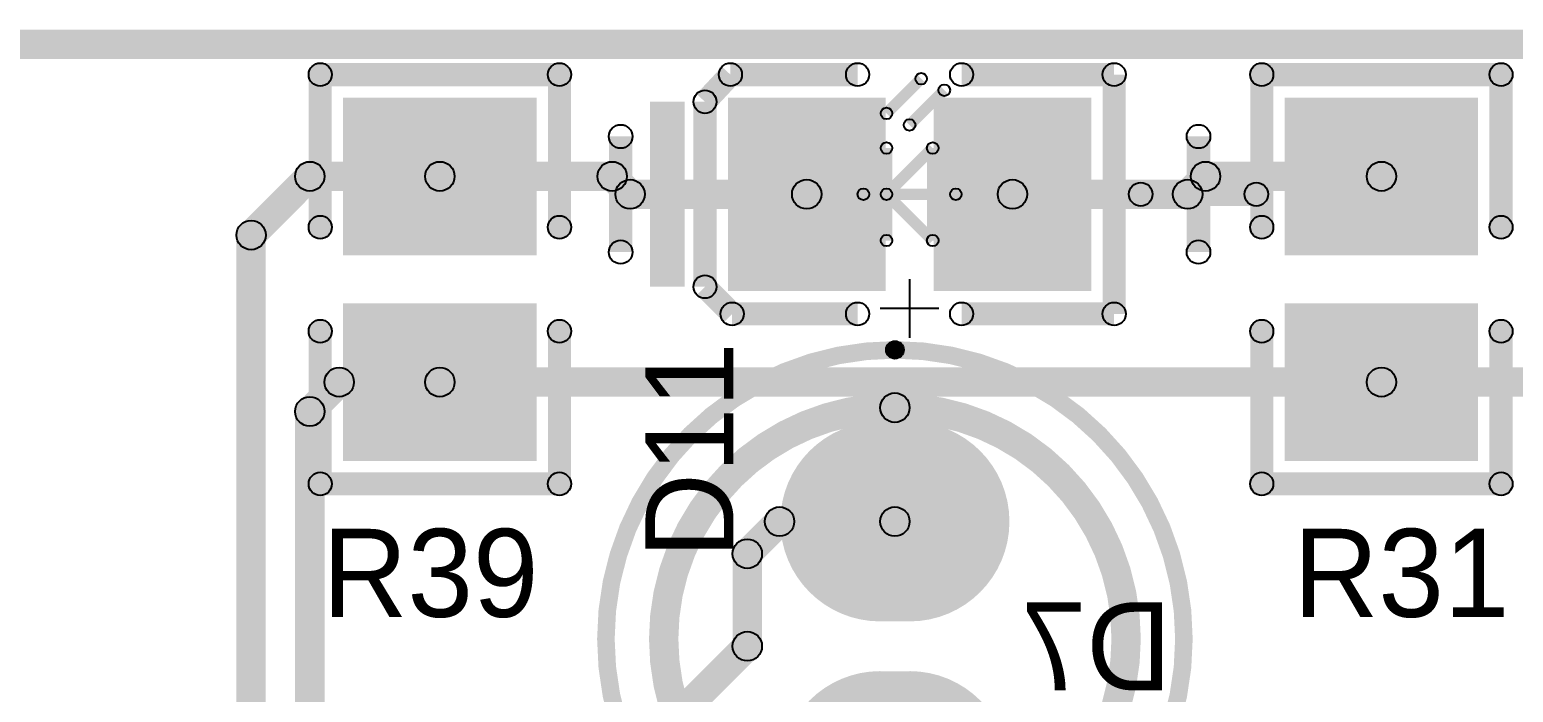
# Model space of a CAD drawing. Header units: millimetres. Extents: x 0 to 137, y 0 to 37.
# Drawn here: x 98.29 to 111.12, y 31.48 to 37.21 of the extents above; entities that cross this region are included whole.
import ezdxf

# ---------------------------------------------------------------- set-up
doc = ezdxf.new("R2010")
doc.units = ezdxf.units.MM
for name, color, linetype in [('BottomLayer', 5, 'Continuous'), ('BottomOverlay', 54, 'Continuous'), ('BottomSolder', 6, 'Continuous'), ('KeepOutLayer', 6, 'Continuous'), ('Mechanical13', 56, 'Continuous'), ('Mechanical15', 56, 'Continuous'), ('MultiLayer', 9, 'Continuous'), ('PadHoleLayer', 156, 'Continuous'), ('TopLayer', 1, 'Continuous'), ('TopOverlay', 2, 'Continuous'), ('TopPaste', 8, 'Continuous'), ('TopSolder', 216, 'Continuous')]:
    doc.layers.add(name, color=color, linetype=linetype)

# ---------------------------------------------------------------- blocks, each defined once
blk = doc.blocks.new('0805_R_14')
at = {"layer": 'TopLayer'}
for points in [[(-1.47, 0.735), (-0.31, 0.735), (-0.31, -0.735), (-1.47, -0.735)], [(0.31, 0.735), (1.47, 0.735), (1.47, -0.735), (0.31, -0.735)]]:
    blk.add_hatch(color=1, dxfattribs=at).paths.add_polyline_path(points)
at = {"layer": 'TopOverlay'}
h = blk.add_hatch(color=2, dxfattribs=at)
edge = h.paths.add_edge_path()
edge.add_arc((-1.77, 1.035), 0.1, 0, 360)
h = blk.add_hatch(color=2, dxfattribs=at)
edge = h.paths.add_edge_path()
edge.add_arc((-1.77, 1.035), 0.1, 0, 360)
for points in [[(-1.87, 1.035), (-1.67, 1.035), (-1.67, -1.035), (-1.87, -1.035)], [(-1.77, 0.935), (-1.77, 1.135), (-0.45, 1.135), (-0.45, 0.935)], [(0.45, 0.935), (0.45, 1.135), (1.77, 1.135), (1.77, 0.935)], [(1.67, 1.035), (1.87, 1.035), (1.87, -1.035), (1.67, -1.035)], [(-1.77, -1.135), (-1.77, -0.935), (-0.45, -0.935), (-0.45, -1.135)], [(0.45, -1.135), (0.45, -0.935), (1.77, -0.935), (1.77, -1.135)]]:
    blk.add_hatch(color=2, dxfattribs=at).paths.add_polyline_path(points)
h = blk.add_hatch(color=2, dxfattribs=at)
edge = h.paths.add_edge_path()
edge.add_arc((-0.45, 1.035), 0.1, 0, 360)
h = blk.add_hatch(color=2, dxfattribs=at)
edge = h.paths.add_edge_path()
edge.add_arc((0.45, 1.035), 0.1, 0, 360)
h = blk.add_hatch(color=2, dxfattribs=at)
edge = h.paths.add_edge_path()
edge.add_arc((1.77, 1.035), 0.1, 0, 360)
h = blk.add_hatch(color=2, dxfattribs=at)
edge = h.paths.add_edge_path()
edge.add_arc((1.77, 1.035), 0.1, 0, 360)
h = blk.add_hatch(color=2, dxfattribs=at)
edge = h.paths.add_edge_path()
edge.add_arc((-1.77, -1.035), 0.1, 0, 360)
h = blk.add_hatch(color=2, dxfattribs=at)
edge = h.paths.add_edge_path()
edge.add_arc((-1.77, -1.035), 0.1, 0, 360)
h = blk.add_hatch(color=2, dxfattribs=at)
edge = h.paths.add_edge_path()
edge.add_arc((-0.45, -1.035), 0.1, 0, 360)
h = blk.add_hatch(color=2, dxfattribs=at)
edge = h.paths.add_edge_path()
edge.add_arc((0.45, -1.035), 0.1, 0, 360)
h = blk.add_hatch(color=2, dxfattribs=at)
edge = h.paths.add_edge_path()
edge.add_arc((1.77, -1.035), 0.1, 0, 360)
h = blk.add_hatch(color=2, dxfattribs=at)
edge = h.paths.add_edge_path()
edge.add_arc((1.77, -1.035), 0.1, 0, 360)
at = {"layer": 'TopPaste'}
for points in [[(-1.47, 0.735), (-0.31, 0.735), (-0.31, -0.735), (-1.47, -0.735)], [(0.31, 0.735), (1.47, 0.735), (1.47, -0.735), (0.31, -0.735)]]:
    blk.add_hatch(color=8, dxfattribs=at).paths.add_polyline_path(points)
at = {"layer": 'TopSolder'}
for points in [[(-1.572, 0.837), (-0.208, 0.837), (-0.208, -0.837), (-1.572, -0.837)], [(0.208, 0.837), (1.572, 0.837), (1.572, -0.837), (0.208, -0.837)]]:
    blk.add_hatch(color=216, dxfattribs=at).paths.add_polyline_path(points)
at = {"layer": 'TopOverlay'}
for centre in [(-1.77, 1.035), (-1.77, 1.035), (-0.45, 1.035), (0.45, 1.035), (1.77, 1.035), (1.77, 1.035), (-1.77, -1.035), (-1.77, -1.035), (-0.45, -1.035), (0.45, -1.035), (1.77, -1.035), (1.77, -1.035)]:
    blk.add_circle(centre, 0.1, dxfattribs=at)
blk = doc.blocks.new('0805_R_22')
at = {"layer": 'TopLayer'}
for points in [[(-1.47, 0.735), (-0.31, 0.735), (-0.31, -0.735), (-1.47, -0.735)], [(0.31, 0.735), (1.47, 0.735), (1.47, -0.735), (0.31, -0.735)]]:
    blk.add_hatch(color=1, dxfattribs=at).paths.add_polyline_path(points)
at = {"layer": 'TopOverlay'}
h = blk.add_hatch(color=2, dxfattribs=at)
edge = h.paths.add_edge_path()
edge.add_arc((-1.77, 1.035), 0.1, 0, 360)
h = blk.add_hatch(color=2, dxfattribs=at)
edge = h.paths.add_edge_path()
edge.add_arc((-1.77, 1.035), 0.1, 0, 360)
for points in [[(-1.87, 1.035), (-1.67, 1.035), (-1.67, -1.035), (-1.87, -1.035)], [(-1.77, 0.935), (-1.77, 1.135), (-0.45, 1.135), (-0.45, 0.935)], [(0.45, 0.935), (0.45, 1.135), (1.77, 1.135), (1.77, 0.935)], [(1.67, 1.035), (1.87, 1.035), (1.87, -1.035), (1.67, -1.035)], [(-1.77, -1.135), (-1.77, -0.935), (-0.45, -0.935), (-0.45, -1.135)], [(0.45, -1.135), (0.45, -0.935), (1.77, -0.935), (1.77, -1.135)]]:
    blk.add_hatch(color=2, dxfattribs=at).paths.add_polyline_path(points)
h = blk.add_hatch(color=2, dxfattribs=at)
edge = h.paths.add_edge_path()
edge.add_arc((-0.45, 1.035), 0.1, 0, 360)
h = blk.add_hatch(color=2, dxfattribs=at)
edge = h.paths.add_edge_path()
edge.add_arc((0.45, 1.035), 0.1, 0, 360)
h = blk.add_hatch(color=2, dxfattribs=at)
edge = h.paths.add_edge_path()
edge.add_arc((1.77, 1.035), 0.1, 0, 360)
h = blk.add_hatch(color=2, dxfattribs=at)
edge = h.paths.add_edge_path()
edge.add_arc((1.77, 1.035), 0.1, 0, 360)
h = blk.add_hatch(color=2, dxfattribs=at)
edge = h.paths.add_edge_path()
edge.add_arc((-1.77, -1.035), 0.1, 0, 360)
h = blk.add_hatch(color=2, dxfattribs=at)
edge = h.paths.add_edge_path()
edge.add_arc((-1.77, -1.035), 0.1, 0, 360)
h = blk.add_hatch(color=2, dxfattribs=at)
edge = h.paths.add_edge_path()
edge.add_arc((-0.45, -1.035), 0.1, 0, 360)
h = blk.add_hatch(color=2, dxfattribs=at)
edge = h.paths.add_edge_path()
edge.add_arc((0.45, -1.035), 0.1, 0, 360)
h = blk.add_hatch(color=2, dxfattribs=at)
edge = h.paths.add_edge_path()
edge.add_arc((1.77, -1.035), 0.1, 0, 360)
h = blk.add_hatch(color=2, dxfattribs=at)
edge = h.paths.add_edge_path()
edge.add_arc((1.77, -1.035), 0.1, 0, 360)
at = {"layer": 'TopPaste'}
for points in [[(-1.47, 0.735), (-0.31, 0.735), (-0.31, -0.735), (-1.47, -0.735)], [(0.31, 0.735), (1.47, 0.735), (1.47, -0.735), (0.31, -0.735)]]:
    blk.add_hatch(color=8, dxfattribs=at).paths.add_polyline_path(points)
at = {"layer": 'TopSolder'}
for points in [[(-1.572, 0.837), (-0.208, 0.837), (-0.208, -0.837), (-1.572, -0.837)], [(0.208, 0.837), (1.572, 0.837), (1.572, -0.837), (0.208, -0.837)]]:
    blk.add_hatch(color=216, dxfattribs=at).paths.add_polyline_path(points)
at = {"layer": 'TopOverlay'}
for centre in [(-1.77, 1.035), (-1.77, 1.035), (-0.45, 1.035), (0.45, 1.035), (1.77, 1.035), (1.77, 1.035), (-1.77, -1.035), (-1.77, -1.035), (-0.45, -1.035), (0.45, -1.035), (1.77, -1.035), (1.77, -1.035)]:
    blk.add_circle(centre, 0.1, dxfattribs=at)
blk = doc.blocks.new('0805_LED_S1_67')
at = {"layer": 'Mechanical13'}
for points in [[(-0.165, 0.665), (-0.235, 0.735), (0.065, 1.035), (0.135, 0.965)], [(0.035, 0.565), (-0.035, 0.635), (0.265, 0.935), (0.335, 0.865)], [(-0.15, -0.4), (-0.25, -0.4), (-0.25, 0.4), (-0.15, 0.4)], [(-0.165, -0.035), (-0.235, 0.035), (0.165, 0.435), (0.235, 0.365)], [(0.25, -0.4), (0.15, -0.4), (0.15, 0.4), (0.25, 0.4)], [(-0.4, -0.05), (-0.4, 0.05), (0.4, 0.05), (0.4, -0.05)], [(-0.235, -0.035), (-0.165, 0.035), (0.235, -0.365), (0.165, -0.435)]]:
    blk.add_hatch(color=56, dxfattribs=at).paths.add_polyline_path(points)
h = blk.add_hatch(color=56, dxfattribs=at)
edge = h.paths.add_edge_path()
edge.add_arc((0.1, 1), 0.05, 0, 360)
h = blk.add_hatch(color=56, dxfattribs=at)
edge = h.paths.add_edge_path()
edge.add_arc((0.3, 0.9), 0.05, 0, 360)
h = blk.add_hatch(color=56, dxfattribs=at)
edge = h.paths.add_edge_path()
edge.add_arc((-0.2, 0.7), 0.05, 0, 360)
h = blk.add_hatch(color=56, dxfattribs=at)
edge = h.paths.add_edge_path()
edge.add_arc((0, 0.6), 0.05, 0, 360)
h = blk.add_hatch(color=56, dxfattribs=at)
edge = h.paths.add_edge_path()
edge.add_arc((-0.2, 0.4), 0.05, 0, 360)
h = blk.add_hatch(color=56, dxfattribs=at)
edge = h.paths.add_edge_path()
edge.add_arc((0.2, 0.4), 0.05, 0, 360)
h = blk.add_hatch(color=56, dxfattribs=at)
edge = h.paths.add_edge_path()
edge.add_arc((0.2, 0.4), 0.05, 0, 360)
h = blk.add_hatch(color=56, dxfattribs=at)
edge = h.paths.add_edge_path()
edge.add_arc((-0.4, 0), 0.05, 0, 360)
h = blk.add_hatch(color=56, dxfattribs=at)
edge = h.paths.add_edge_path()
edge.add_arc((-0.2, 0), 0.05, 0, 360)
h = blk.add_hatch(color=56, dxfattribs=at)
edge = h.paths.add_edge_path()
edge.add_arc((-0.2, 0), 0.05, 0, 360)
h = blk.add_hatch(color=56, dxfattribs=at)
edge = h.paths.add_edge_path()
edge.add_arc((0.4, 0), 0.05, 0, 360)
h = blk.add_hatch(color=56, dxfattribs=at)
edge = h.paths.add_edge_path()
edge.add_arc((-0.2, -0.4), 0.05, 0, 360)
h = blk.add_hatch(color=56, dxfattribs=at)
edge = h.paths.add_edge_path()
edge.add_arc((0.2, -0.4), 0.05, 0, 360)
h = blk.add_hatch(color=56, dxfattribs=at)
edge = h.paths.add_edge_path()
edge.add_arc((0.2, -0.4), 0.05, 0, 360)
at = {"layer": 'Mechanical15'}
h = blk.add_hatch(color=56, dxfattribs=at)
edge = h.paths.add_edge_path()
edge.add_arc((-2.5, 0.5), 0.102, 0, 360)
h = blk.add_hatch(color=56, dxfattribs=at)
edge = h.paths.add_edge_path()
edge.add_arc((2.5, 0.5), 0.102, 0, 360)
for points in [[(-2.398, -0.5), (-2.602, -0.5), (-2.602, 0.5), (-2.398, 0.5)], [(2.602, -0.5), (2.398, -0.5), (2.398, 0.5), (2.602, 0.5)], [(2, -0.102), (2, 0.102), (3, 0.102), (3, -0.102)]]:
    blk.add_hatch(color=56, dxfattribs=at).paths.add_polyline_path(points)
h = blk.add_hatch(color=56, dxfattribs=at)
edge = h.paths.add_edge_path()
edge.add_arc((2, 0), 0.102, 0, 360)
h = blk.add_hatch(color=56, dxfattribs=at)
edge = h.paths.add_edge_path()
edge.add_arc((3, 0), 0.102, 0, 360)
h = blk.add_hatch(color=56, dxfattribs=at)
edge = h.paths.add_edge_path()
edge.add_arc((-2.5, -0.5), 0.102, 0, 360)
h = blk.add_hatch(color=56, dxfattribs=at)
edge = h.paths.add_edge_path()
edge.add_arc((2.5, -0.5), 0.102, 0, 360)
at = {"layer": 'TopLayer'}
for points in [[(-0.31, -0.735), (-1.47, -0.735), (-1.47, 0.735), (-0.31, 0.735)], [(1.47, -0.735), (0.31, -0.735), (0.31, 0.735), (1.47, 0.735)]]:
    blk.add_hatch(color=1, dxfattribs=at).paths.add_polyline_path(points)
at = {"layer": 'TopOverlay'}
for points in [[(-1.697, 0.732), (-1.843, 0.868), (-1.623, 1.103), (-1.477, 0.967)], [(-1.55, 0.935), (-1.55, 1.135), (-0.45, 1.135), (-0.45, 0.935)], [(0.45, 0.935), (0.45, 1.135), (1.77, 1.135), (1.77, 0.935)], [(1.87, -1.035), (1.67, -1.035), (1.67, 1.035), (1.87, 1.035)], [(-2.245, -0.8), (-1.945, -0.8), (-1.945, 0.8), (-2.245, 0.8)], [(-1.67, -0.8), (-1.87, -0.8), (-1.87, 0.8), (-1.67, 0.8)], [(-1.841, -0.871), (-1.699, -0.729), (-1.464, -0.964), (-1.606, -1.106)], [(-1.535, -1.135), (-1.535, -0.935), (-0.45, -0.935), (-0.45, -1.135)], [(0.45, -1.135), (0.45, -0.935), (1.77, -0.935), (1.77, -1.135)]]:
    blk.add_hatch(color=2, dxfattribs=at).paths.add_polyline_path(points)
h = blk.add_hatch(color=2, dxfattribs=at)
edge = h.paths.add_edge_path()
edge.add_arc((-1.55, 1.035), 0.1, 0, 360)
h = blk.add_hatch(color=2, dxfattribs=at)
edge = h.paths.add_edge_path()
edge.add_arc((-1.55, 1.035), 0.1, 0, 360)
h = blk.add_hatch(color=2, dxfattribs=at)
edge = h.paths.add_edge_path()
edge.add_arc((-0.45, 1.035), 0.1, 0, 360)
h = blk.add_hatch(color=2, dxfattribs=at)
edge = h.paths.add_edge_path()
edge.add_arc((0.45, 1.035), 0.1, 0, 360)
h = blk.add_hatch(color=2, dxfattribs=at)
edge = h.paths.add_edge_path()
edge.add_arc((1.77, 1.035), 0.1, 0, 360)
h = blk.add_hatch(color=2, dxfattribs=at)
edge = h.paths.add_edge_path()
edge.add_arc((1.77, 1.035), 0.1, 0, 360)
h = blk.add_hatch(color=2, dxfattribs=at)
edge = h.paths.add_edge_path()
edge.add_arc((-1.77, 0.8), 0.1, 0, 360)
h = blk.add_hatch(color=2, dxfattribs=at)
edge = h.paths.add_edge_path()
edge.add_arc((-1.77, 0.8), 0.1, 0, 360)
h = blk.add_hatch(color=2, dxfattribs=at)
edge = h.paths.add_edge_path()
edge.add_arc((-1.77, -0.8), 0.1, 0, 360)
h = blk.add_hatch(color=2, dxfattribs=at)
edge = h.paths.add_edge_path()
edge.add_arc((-1.77, -0.8), 0.1, 0, 360)
h = blk.add_hatch(color=2, dxfattribs=at)
edge = h.paths.add_edge_path()
edge.add_arc((-1.535, -1.035), 0.1, 0, 360)
h = blk.add_hatch(color=2, dxfattribs=at)
edge = h.paths.add_edge_path()
edge.add_arc((-1.535, -1.035), 0.1, 0, 360)
h = blk.add_hatch(color=2, dxfattribs=at)
edge = h.paths.add_edge_path()
edge.add_arc((-0.45, -1.035), 0.1, 0, 360)
h = blk.add_hatch(color=2, dxfattribs=at)
edge = h.paths.add_edge_path()
edge.add_arc((0.45, -1.035), 0.1, 0, 360)
h = blk.add_hatch(color=2, dxfattribs=at)
edge = h.paths.add_edge_path()
edge.add_arc((1.77, -1.035), 0.1, 0, 360)
h = blk.add_hatch(color=2, dxfattribs=at)
edge = h.paths.add_edge_path()
edge.add_arc((1.77, -1.035), 0.1, 0, 360)
at = {"layer": 'TopPaste'}
for points in [[(-0.31, -0.735), (-1.47, -0.735), (-1.47, 0.735), (-0.31, 0.735)], [(1.47, -0.735), (0.31, -0.735), (0.31, 0.735), (1.47, 0.735)]]:
    blk.add_hatch(color=8, dxfattribs=at).paths.add_polyline_path(points)
at = {"layer": 'TopSolder'}
for points in [[(-0.208, -0.837), (-1.572, -0.837), (-1.572, 0.837), (-0.208, 0.837)], [(1.572, -0.837), (0.208, -0.837), (0.208, 0.837), (1.572, 0.837)]]:
    blk.add_hatch(color=216, dxfattribs=at).paths.add_polyline_path(points)
at = {"layer": 'Mechanical13'}
for centre in [(0.1, 1), (0.3, 0.9), (-0.2, 0.7), (0, 0.6), (-0.2, 0.4), (0.2, 0.4), (0.2, 0.4), (-0.4, 0), (-0.2, 0), (-0.2, 0), (0.4, 0), (-0.2, -0.4), (0.2, -0.4), (0.2, -0.4)]:
    blk.add_circle(centre, 0.05, dxfattribs=at)
at = {"layer": 'Mechanical15'}
for centre in [(-2.5, 0.5), (2.5, 0.5), (2, 0), (3, 0), (-2.5, -0.5), (2.5, -0.5)]:
    blk.add_circle(centre, 0.102, dxfattribs=at)
at = {"layer": 'TopOverlay'}
for centre in [(-1.55, 1.035), (-1.55, 1.035), (-0.45, 1.035), (0.45, 1.035), (1.77, 1.035), (1.77, 1.035), (-1.77, 0.8), (-1.77, 0.8), (-1.77, -0.8), (-1.77, -0.8), (-1.535, -1.035), (-1.535, -1.035), (-0.45, -1.035), (0.45, -1.035), (1.77, -1.035), (1.77, -1.035)]:
    blk.add_circle(centre, 0.1, dxfattribs=at)
blk = doc.blocks.new('3___LED___B_71')
at = {"layer": 'BottomLayer'}
h = blk.add_hatch(color=5, dxfattribs=at)
edge = h.paths.add_edge_path()
edge.add_arc((-1.079, -0.127), 0.762, 180, 360)
edge.add_line((-0.318, -0.127), (-0.318, 0.127))
edge.add_arc((-1.079, 0.127), 0.762, 0, 180)
edge.add_line((-1.841, 0.127), (-1.841, -0.127))
h = blk.add_hatch(color=5, dxfattribs=at)
edge = h.paths.add_edge_path()
edge.add_arc((1.079, -0.127), 0.762, 180, 360)
edge.add_line((1.841, -0.127), (1.841, 0.127))
edge.add_arc((1.079, 0.127), 0.762, 0, 180)
edge.add_line((0.318, 0.127), (0.318, -0.127))
at = {"layer": 'BottomOverlay'}
h = blk.add_hatch(color=54, dxfattribs=at)
edge = h.paths.add_edge_path()
edge.add_arc((-2.564, 0), 0.0762, 0, 360)
h = blk.add_hatch(color=54, dxfattribs=at)
edge = h.paths.add_edge_path()
edge.add_arc((-2.064, 0), 0.127, 0, 360)
h = blk.add_hatch(color=54, dxfattribs=at)
edge = h.paths.add_edge_path()
edge.add_arc((1.937, 0), 0.127, 0, 360)
h = blk.add_hatch(color=54, dxfattribs=at)
edge = h.paths.add_edge_path()
edge.add_arc((2.437, 0), 0.0762, 0, 360)
at = {"layer": 'BottomSolder'}
h = blk.add_hatch(color=6, dxfattribs=at)
edge = h.paths.add_edge_path()
edge.add_arc((-1.079, -0.127), 0.864, 180, 360)
edge.add_line((-0.216, -0.127), (-0.216, 0.127))
edge.add_arc((-1.079, 0.127), 0.864, 0, 180)
edge.add_line((-1.943, 0.127), (-1.943, -0.127))
h = blk.add_hatch(color=6, dxfattribs=at)
edge = h.paths.add_edge_path()
edge.add_arc((1.079, -0.127), 0.864, 180, 360)
edge.add_line((1.943, -0.127), (1.943, 0.127))
edge.add_arc((1.079, 0.127), 0.864, 0, 180)
edge.add_line((0.216, 0.127), (0.216, -0.127))
at = {"layer": 'MultiLayer'}
h = blk.add_hatch(color=9, dxfattribs=at)
edge = h.paths.add_edge_path()
edge.add_arc((-1.079, -0.127), 0.762, 180, 360)
edge.add_line((-0.318, -0.127), (-0.318, 0.127))
edge.add_arc((-1.079, 0.127), 0.762, 0, 180)
edge.add_line((-1.841, 0.127), (-1.841, -0.127))
h = blk.add_hatch(color=9, dxfattribs=at)
edge = h.paths.add_edge_path()
edge.add_arc((1.079, -0.127), 0.762, 180, 360)
edge.add_line((1.841, -0.127), (1.841, 0.127))
edge.add_arc((1.079, 0.127), 0.762, 0, 180)
edge.add_line((0.318, 0.127), (0.318, -0.127))
at = {"layer": 'PadHoleLayer'}
h = blk.add_hatch(color=156, dxfattribs=at)
edge = h.paths.add_edge_path()
edge.add_arc((-1.079, 0), 0.35, 0, 360)
h = blk.add_hatch(color=156, dxfattribs=at)
edge = h.paths.add_edge_path()
edge.add_arc((1.079, 0), 0.35, 0, 360)
at = {"layer": 'TopLayer'}
h = blk.add_hatch(color=1, dxfattribs=at)
edge = h.paths.add_edge_path()
edge.add_arc((-1.079, -0.127), 0.762, 180, 360)
edge.add_line((-0.318, -0.127), (-0.318, 0.127))
edge.add_arc((-1.079, 0.127), 0.762, 0, 180)
edge.add_line((-1.841, 0.127), (-1.841, -0.127))
h = blk.add_hatch(color=1, dxfattribs=at)
edge = h.paths.add_edge_path()
edge.add_arc((1.079, -0.127), 0.762, 180, 360)
edge.add_line((1.841, -0.127), (1.841, 0.127))
edge.add_arc((1.079, 0.127), 0.762, 0, 180)
edge.add_line((0.318, 0.127), (0.318, -0.127))
at = {"layer": 'TopSolder'}
h = blk.add_hatch(color=216, dxfattribs=at)
edge = h.paths.add_edge_path()
edge.add_arc((-1.079, -0.127), 0.864, 180, 360)
edge.add_line((-0.216, -0.127), (-0.216, 0.127))
edge.add_arc((-1.079, 0.127), 0.864, 0, 180)
edge.add_line((-1.943, 0.127), (-1.943, -0.127))
h = blk.add_hatch(color=216, dxfattribs=at)
edge = h.paths.add_edge_path()
edge.add_arc((1.079, -0.127), 0.864, 180, 360)
edge.add_line((1.943, -0.127), (1.943, 0.127))
edge.add_arc((1.079, 0.127), 0.864, 0, 180)
edge.add_line((0.216, 0.127), (0.216, -0.127))
at = {"layer": 'BottomOverlay'}
for p, q in [((-2.921, 0.381), (-2.921, -0.127)), ((-3.175, 0.127), (-2.667, 0.127))]:
    blk.add_line(p, q, dxfattribs=at)
for points, const_width in [([(2.437, 0, 1), (-2.564, 0, 1)], 0.152), ([(1.937, 0, 1), (-2.064, 0, 1)], 0.254)]:
    blk.add_lwpolyline(points, format="xyb", close=True, dxfattribs=dict(at, const_width=const_width))
for centre, radius in [((-2.564, 0), 0.0762), ((-2.064, 0), 0.127), ((1.937, 0), 0.127), ((2.437, 0), 0.0762)]:
    blk.add_circle(centre, radius, dxfattribs=at)

msp = doc.modelspace()

# ---------------------------------------------------------------- hatches: boundary and pattern name
at = {"layer": 'KeepOutLayer'}
msp.add_hatch(color=6, dxfattribs=at).paths.add_polyline_path([(3.683, 36.957), (3.683, 37.211), (132.969, 37.211), (132.969, 36.957)])
at = {"layer": 'TopLayer'}
for points in [[(100.293, 35.344), (100.113, 35.524), (100.621, 36.032), (100.801, 35.852)], [(100.711, 35.815), (100.711, 36.069), (101.836, 36.069), (101.836, 35.815)], [(101.836, 35.815), (101.836, 36.069), (103.327, 36.069), (103.327, 35.815)], [(103.237, 35.852), (103.417, 36.032), (103.572, 35.877), (103.392, 35.697)], [(108.395, 35.697), (108.216, 35.877), (108.371, 36.032), (108.55, 35.852)], [(108.461, 35.815), (108.461, 36.069), (109.982, 36.069), (109.982, 35.815)], [(103.482, 35.66), (103.482, 35.914), (105.01, 35.914), (105.01, 35.66)], [(106.79, 35.66), (106.79, 35.914), (108.306, 35.914), (108.306, 35.66)], [(100.33, 27.356), (100.076, 27.356), (100.076, 35.434), (100.33, 35.434)], [(100.965, 34.035), (100.965, 34.289), (101.836, 34.289), (101.836, 34.035)], [(101.836, 34.035), (101.836, 34.289), (109.982, 34.289), (109.982, 34.035)], [(109.982, 34.035), (109.982, 34.289), (111.379, 34.289), (111.379, 34.035)], [(100.801, 33.818), (100.621, 33.998), (100.875, 34.252), (101.055, 34.072)], [(100.838, 28.955), (100.584, 28.955), (100.584, 33.908), (100.838, 33.908)], [(104.585, 32.587), (104.406, 32.767), (104.685, 33.046), (104.865, 32.867)], [(104.775, 32.83), (104.775, 33.084), (105.773, 33.084), (105.773, 32.83)], [(104.623, 31.877), (104.369, 31.877), (104.369, 32.677), (104.623, 32.677)], [(103.189, 30.391), (103.01, 30.571), (104.406, 31.967), (104.585, 31.787)]]:
    msp.add_hatch(color=1, dxfattribs=at).paths.add_polyline_path(points)
h = msp.add_hatch(color=1, dxfattribs=at)
edge = h.paths.add_edge_path()
edge.add_arc((100.711, 35.942), 0.127, 0, 360)
h = msp.add_hatch(color=1, dxfattribs=at)
edge = h.paths.add_edge_path()
edge.add_arc((100.711, 35.942), 0.127, 0, 360)
h = msp.add_hatch(color=1, dxfattribs=at)
edge = h.paths.add_edge_path()
edge.add_arc((101.836, 35.942), 0.127, 0, 360)
h = msp.add_hatch(color=1, dxfattribs=at)
edge = h.paths.add_edge_path()
edge.add_arc((101.836, 35.942), 0.127, 0, 360)
h = msp.add_hatch(color=1, dxfattribs=at)
edge = h.paths.add_edge_path()
edge.add_arc((103.327, 35.942), 0.127, 0, 360)
h = msp.add_hatch(color=1, dxfattribs=at)
edge = h.paths.add_edge_path()
edge.add_arc((103.327, 35.942), 0.127, 0, 360)
h = msp.add_hatch(color=1, dxfattribs=at)
edge = h.paths.add_edge_path()
edge.add_arc((108.461, 35.942), 0.127, 0, 360)
h = msp.add_hatch(color=1, dxfattribs=at)
edge = h.paths.add_edge_path()
edge.add_arc((108.461, 35.942), 0.127, 0, 360)
h = msp.add_hatch(color=1, dxfattribs=at)
edge = h.paths.add_edge_path()
edge.add_arc((109.982, 35.942), 0.127, 0, 360)
h = msp.add_hatch(color=1, dxfattribs=at)
edge = h.paths.add_edge_path()
edge.add_arc((103.482, 35.787), 0.127, 0, 360)
h = msp.add_hatch(color=1, dxfattribs=at)
edge = h.paths.add_edge_path()
edge.add_arc((103.482, 35.787), 0.127, 0, 360)
h = msp.add_hatch(color=1, dxfattribs=at)
edge = h.paths.add_edge_path()
edge.add_arc((105.01, 35.787), 0.127, 0, 360)
h = msp.add_hatch(color=1, dxfattribs=at)
edge = h.paths.add_edge_path()
edge.add_arc((106.79, 35.787), 0.127, 0, 360)
h = msp.add_hatch(color=1, dxfattribs=at)
edge = h.paths.add_edge_path()
edge.add_arc((108.306, 35.787), 0.127, 0, 360)
h = msp.add_hatch(color=1, dxfattribs=at)
edge = h.paths.add_edge_path()
edge.add_arc((108.306, 35.787), 0.127, 0, 360)
h = msp.add_hatch(color=1, dxfattribs=at)
edge = h.paths.add_edge_path()
edge.add_arc((100.203, 35.434), 0.127, 0, 360)
h = msp.add_hatch(color=1, dxfattribs=at)
edge = h.paths.add_edge_path()
edge.add_arc((100.203, 35.434), 0.127, 0, 360)
h = msp.add_hatch(color=1, dxfattribs=at)
edge = h.paths.add_edge_path()
edge.add_arc((100.965, 34.162), 0.127, 0, 360)
h = msp.add_hatch(color=1, dxfattribs=at)
edge = h.paths.add_edge_path()
edge.add_arc((100.965, 34.162), 0.127, 0, 360)
h = msp.add_hatch(color=1, dxfattribs=at)
edge = h.paths.add_edge_path()
edge.add_arc((101.836, 34.162), 0.127, 0, 360)
h = msp.add_hatch(color=1, dxfattribs=at)
edge = h.paths.add_edge_path()
edge.add_arc((101.836, 34.162), 0.127, 0, 360)
h = msp.add_hatch(color=1, dxfattribs=at)
edge = h.paths.add_edge_path()
edge.add_arc((109.982, 34.162), 0.127, 0, 360)
h = msp.add_hatch(color=1, dxfattribs=at)
edge = h.paths.add_edge_path()
edge.add_arc((109.982, 34.162), 0.127, 0, 360)
h = msp.add_hatch(color=1, dxfattribs=at)
edge = h.paths.add_edge_path()
edge.add_arc((100.711, 33.908), 0.127, 0, 360)
h = msp.add_hatch(color=1, dxfattribs=at)
edge = h.paths.add_edge_path()
edge.add_arc((100.711, 33.908), 0.127, 0, 360)
h = msp.add_hatch(color=1, dxfattribs=at)
edge = h.paths.add_edge_path()
edge.add_arc((104.775, 32.956), 0.127, 0, 360)
h = msp.add_hatch(color=1, dxfattribs=at)
edge = h.paths.add_edge_path()
edge.add_arc((104.775, 32.956), 0.127, 0, 360)
h = msp.add_hatch(color=1, dxfattribs=at)
edge = h.paths.add_edge_path()
edge.add_arc((105.773, 32.956), 0.127, 0, 360)
h = msp.add_hatch(color=1, dxfattribs=at)
edge = h.paths.add_edge_path()
edge.add_arc((104.496, 32.677), 0.127, 0, 360)
h = msp.add_hatch(color=1, dxfattribs=at)
edge = h.paths.add_edge_path()
edge.add_arc((104.496, 32.677), 0.127, 0, 360)
h = msp.add_hatch(color=1, dxfattribs=at)
edge = h.paths.add_edge_path()
edge.add_arc((104.496, 31.877), 0.127, 0, 360)
h = msp.add_hatch(color=1, dxfattribs=at)
edge = h.paths.add_edge_path()
edge.add_arc((104.496, 31.877), 0.127, 0, 360)

# ---------------------------------------------------------------- linework, layer by layer
for centre in [(100.711, 35.942), (100.711, 35.942), (101.836, 35.942), (101.836, 35.942), (103.327, 35.942), (103.327, 35.942), (108.461, 35.942), (108.461, 35.942), (109.982, 35.942), (103.482, 35.787), (103.482, 35.787), (105.01, 35.787), (106.79, 35.787), (108.306, 35.787), (108.306, 35.787), (100.203, 35.434), (100.203, 35.434), (100.965, 34.162), (100.965, 34.162), (101.836, 34.162), (101.836, 34.162), (109.982, 34.162), (109.982, 34.162), (100.711, 33.908), (100.711, 33.908), (104.775, 32.956), (104.775, 32.956), (105.773, 32.956), (104.496, 32.677), (104.496, 32.677), (104.496, 31.877), (104.496, 31.877)]:
    msp.add_circle(centre, 0.127, dxfattribs=at)

# ---------------------------------------------------------------- block references
for name, p, rotation in [('0805_R_14', (101.836, 35.052), 90), ('0805_LED_S1_67', (105.9, 35.787), 360), ('0805_R_22', (109.982, 35.052), 90), ('3___LED___B_71', (105.773, 31.877), 270)]:
    msp.add_blockref(name, p, dxfattribs=dict(rotation=rotation))

# ---------------------------------------------------------------- texts
at = {"layer": 'BottomOverlay', "text_generation_flag": 2}
msp.add_text('D7', height=0.762, dxfattribs=at).set_placement((108.167, 31.496))
at = {"layer": 'TopOverlay'}
msp.add_text('D11', height=0.762, rotation=90, dxfattribs=at).set_placement((104.376, 32.639))
for s, p in [('R39', (100.82, 32.131)), ('R31', (109.22, 32.131))]:
    msp.add_text(s, height=0.762, dxfattribs=at).set_placement(p)

doc.saveas('drawing.dxf')
